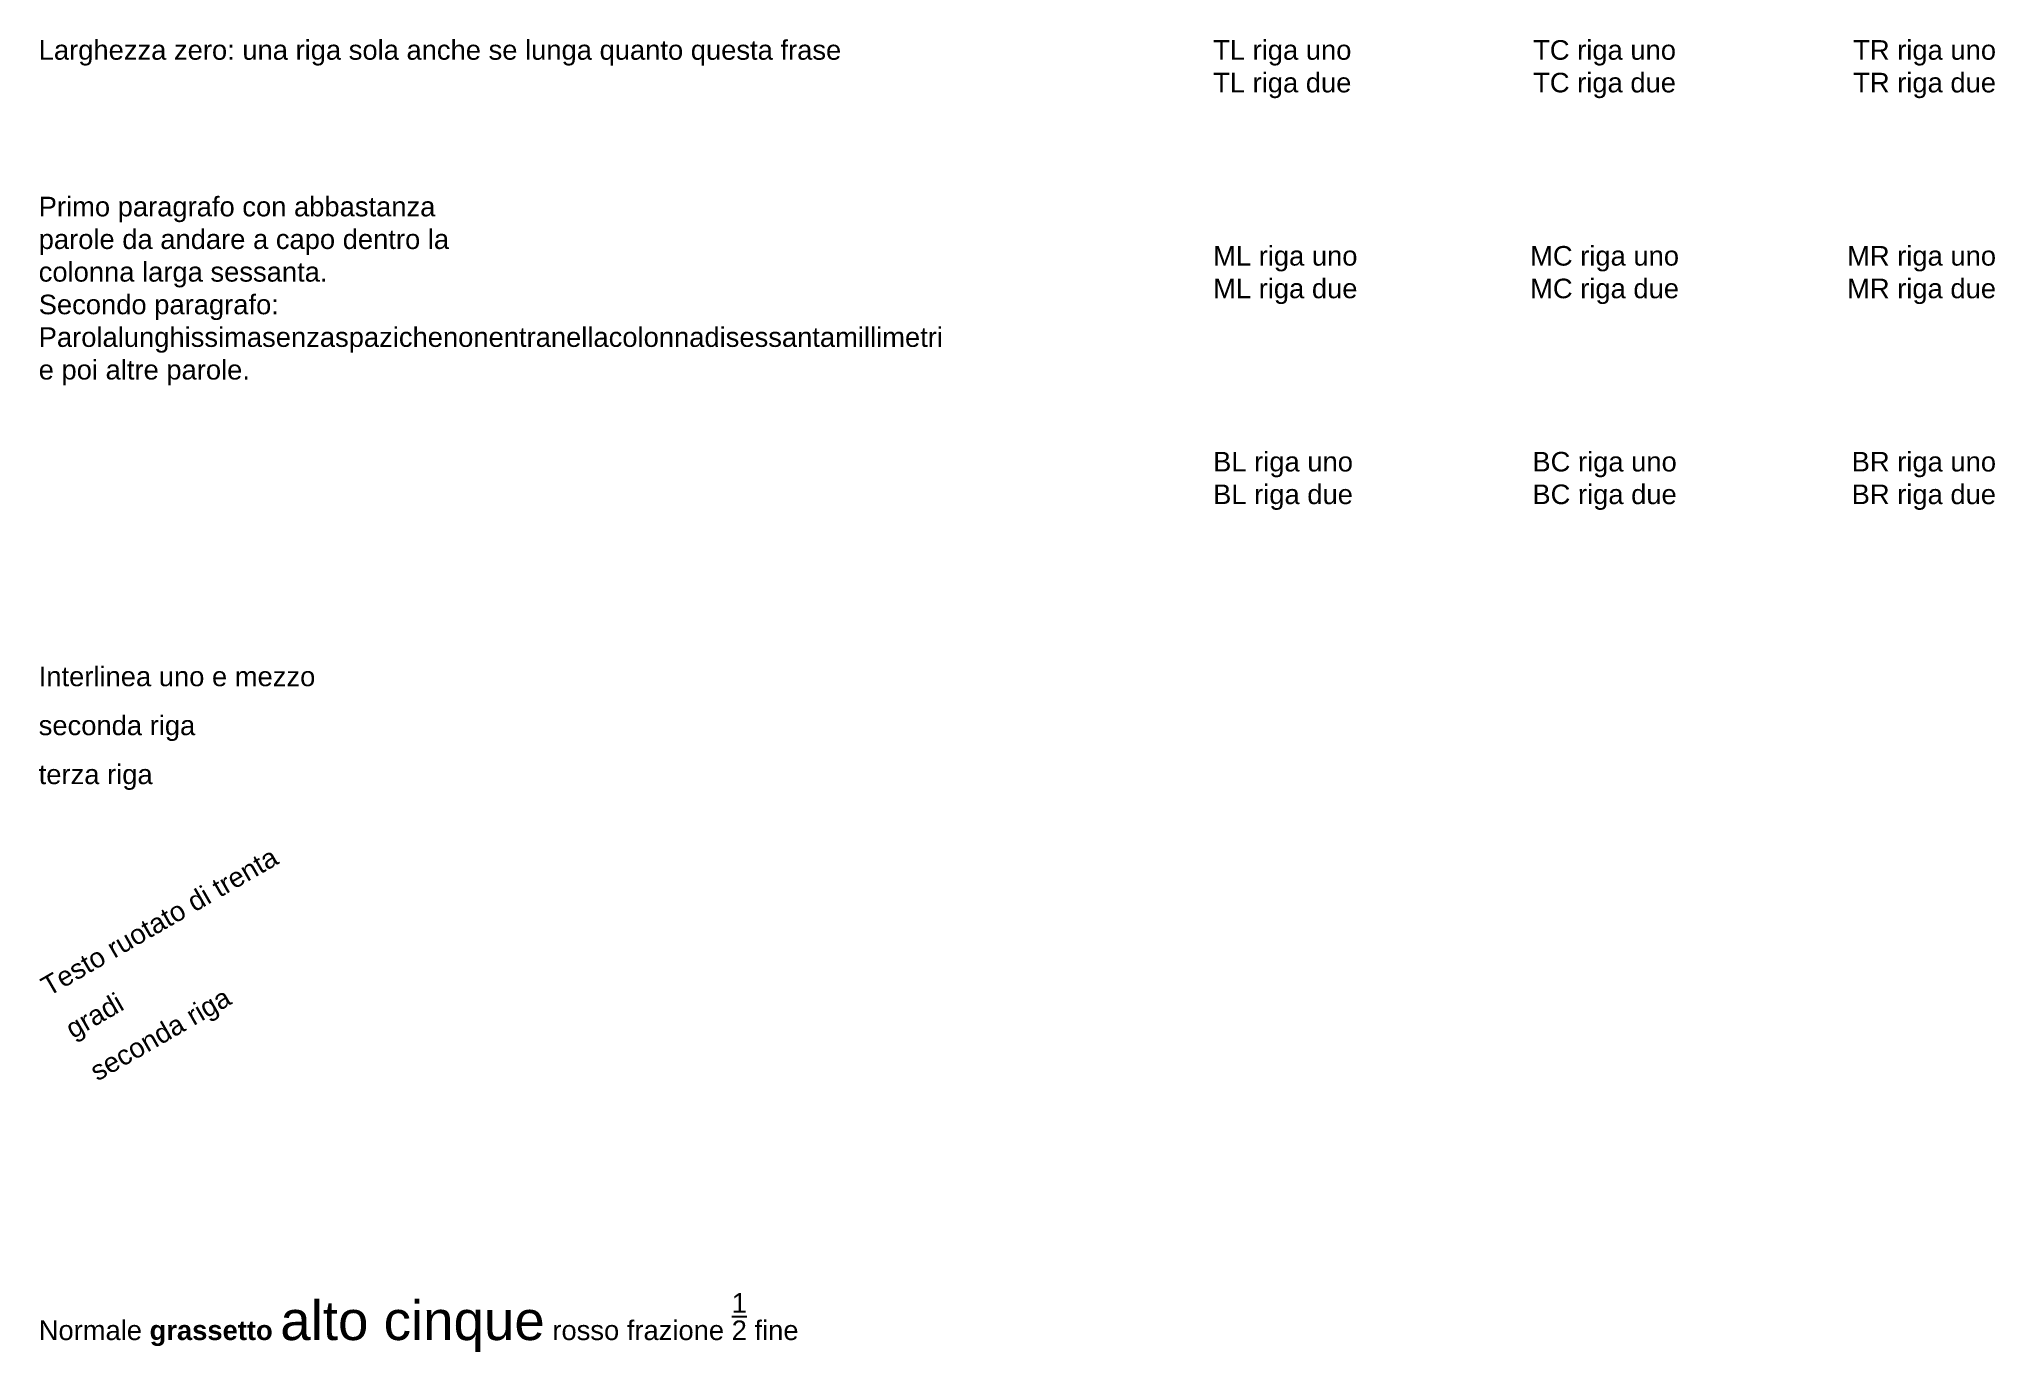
# Model space of a CAD drawing. Header units: millimetres. Extents: x 0 to 250, y -168 to 0.
import ezdxf

# ---------------------------------------------------------------- set-up
doc = ezdxf.new("R2010")
doc.units = ezdxf.units.MM
doc.styles.add('ARIAL', font='arial.ttf')

msp = doc.modelspace()

# ---------------------------------------------------------------- texts
at = {"insert": (0, 0), "char_height": 2.5, "attachment_point": 1, "style": 'ARIAL'}
msp.add_mtext('Larghezza zero: una riga sola anche se lunga quanto questa frase', dxfattribs=at)
at = {"char_height": 2.5, "style": 'ARIAL'}
for s, insert, width, attachment_point in [('TL riga uno\\PTL riga due', (150, 0), 30, 1), ('TC riga uno\\PTC riga due', (200, 0), 30, 2), ('TR riga uno\\PTR riga due', (250, 0), 30, 3), ('Primo paragrafo con abbastanza parole da andare a capo dentro la colonna larga sessanta.\\PSecondo paragrafo: Parolalunghissimasenzaspazichenonentranellacolonnadisessantamillimetri e poi altre parole.', (0, -20), 60, 1), ('ML riga uno\\PML riga due', (150, -30), 30, 4), ('MC riga uno\\PMC riga due', (200, -30), 30, 5), ('MR riga uno\\PMR riga due', (250, -30), 30, 6), ('BL riga uno\\PBL riga due', (150, -60), 30, 7), ('BC riga uno\\PBC riga due', (200, -60), 30, 8), ('BR riga uno\\PBR riga due', (250, -60), 30, 9)]:
    msp.add_mtext(s, dxfattribs=dict(at, insert=insert, width=width, attachment_point=attachment_point))
at = {"char_height": 2.5, "attachment_point": 1, "line_spacing_factor": 1.5, "style": 'ARIAL'}
for s, insert, width in [('Interlinea uno e mezzo\\Pseconda riga\\Pterza riga', (0, -80), 40), ('Normale {\\fArial|b1|i0|c0|p34;grassetto} {\\H5;alto cinque} {\\C1;rosso} frazione \\S1/2; fine', (0, -160), 100)]:
    msp.add_mtext(s, dxfattribs=dict(at, insert=insert, width=width))
at = {"insert": (0, -120), "char_height": 2.5, "width": 40, "attachment_point": 1, "rotation": 30, "line_spacing_factor": 1.5, "style": 'ARIAL'}
msp.add_mtext('Testo ruotato di trenta gradi\\Pseconda riga', dxfattribs=at)

doc.saveas('drawing.dxf')
